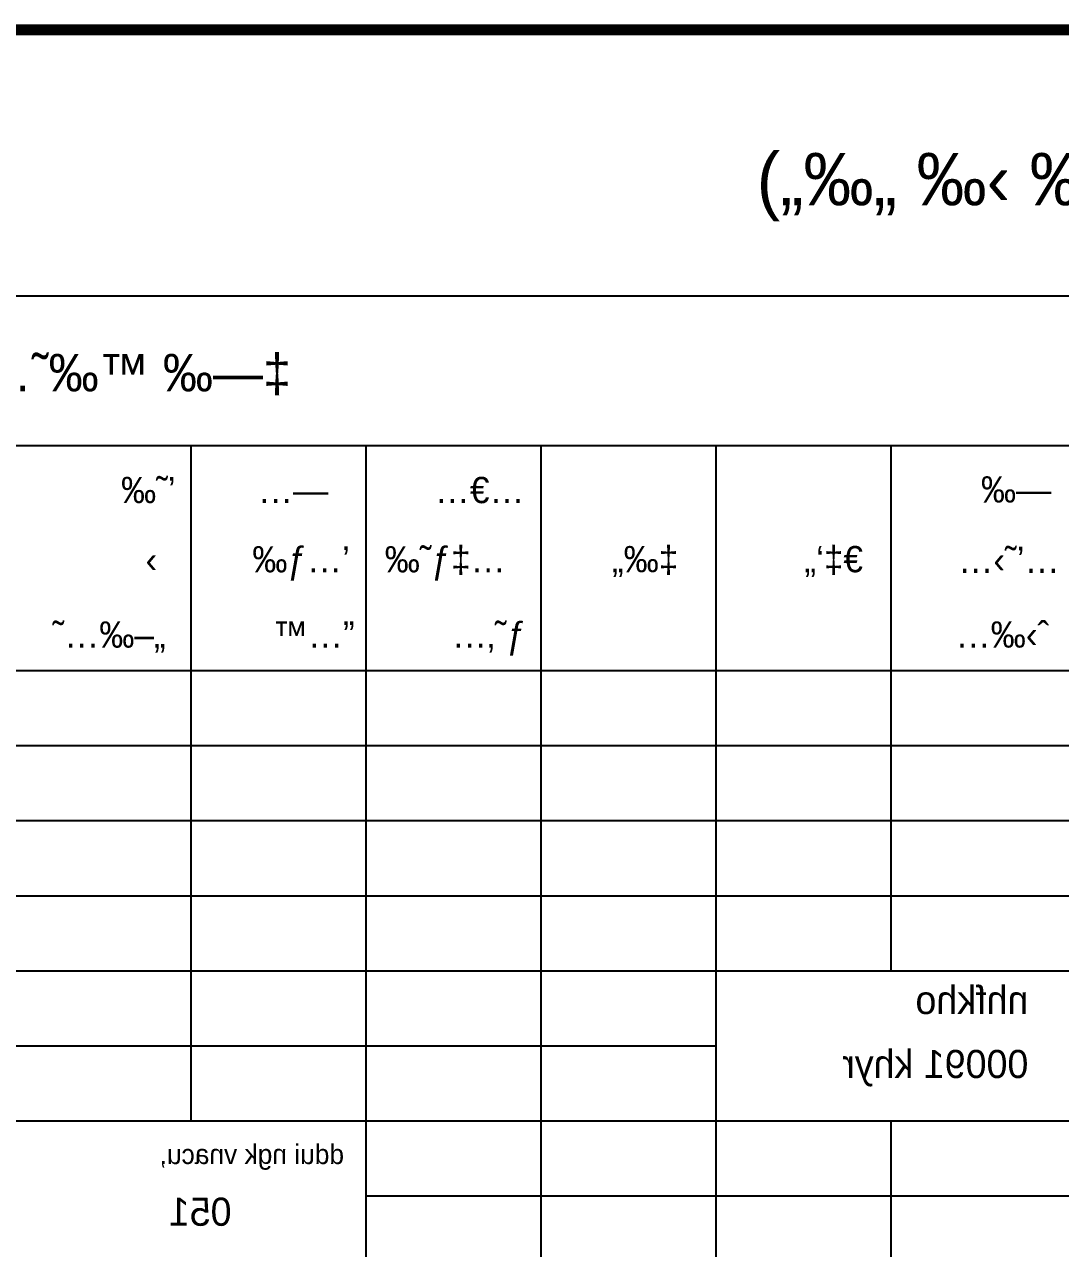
# Model space of a CAD drawing. Extents: x 148861 to 149208, y 169271 to 169495.
# Drawn here: x 149176.98 to 149181.81, y 169489.2 to 169494.91 of the extents above; entities that cross this region are included whole.
import ezdxf
from ezdxf.enums import TextEntityAlignment as Align

# ---------------------------------------------------------------- set-up
doc = ezdxf.new("R2010")
doc.units = 0
doc.header["$LTSCALE"] = 0.1
doc.header["$MEASUREMENT"] = 0
doc.linetypes.add('DOT', pattern=[2, 0, -2])
for name, color, linetype in [('DIM', 4, 'CONTINUOUS'), ('TEXT', 3, 'CONTINUOUS'), ('TOFIES-01', 7, 'CONTINUOUS')]:
    doc.layers.add(name, color=color, linetype=linetype)
doc.styles.add('FGH', font='sivan_m.shx', dxfattribs={"height": 15})
doc.styles.add('TOFIES-01', font='heb.shx', dxfattribs={"height": 20})

msp = doc.modelspace()

# ---------------------------------------------------------------- linework, layer by layer
at = {"layer": 'DIM', "color": 7, "ltscale": 40, "const_width": 0.05}
msp.add_lwpolyline([(149152.1462399258, 169494.8875160902), (149207.6403721716, 169494.8875160902), (149207.6403721716, 169467.0807888943), (149152.1462399258, 169467.0807888943)], close=True, dxfattribs=at)
at = {"layer": 'TOFIES-01', "color": 7}
msp.add_line((149170.0588169321, 169493.6475649489), (149191.0534285069, 169493.6475649489), dxfattribs=at)
at = {"layer": 'TOFIES-01', "color": 8}
for p, q in [((149182.6555943743, 169492.9477445631), (149172.8581229691, 169492.9477445631)), ((149177.7568586717, 169489.7991775037), (149177.7568586717, 169492.9477445631)), ((149178.5733146222, 169489.4527562843), (149178.5733146222, 169492.9477445631)), ((149191.0534285069, 169491.8980139843), (149170.0588169321, 169491.8980139843)), ((149170.0588169321, 169491.5487284683), (149191.0534285069, 169491.5487284683)), ((149170.0588169321, 169491.1988182754), (149191.0534285069, 169491.1988182754)), ((149170.0588169321, 169490.8489080824), (149191.0534285069, 169490.8489080824)), ((149170.0588169321, 169490.4989978895), (149191.0534285069, 169490.4989978895)), ((149170.0588169321, 169490.1490876966), (149180.206226523, 169490.1490876966)), ((149170.0588169321, 169489.7991775037), (149191.0534285069, 169489.7991775037)), ((149178.5733146222, 169486.6499857675), (149178.5733146222, 169489.4527562843)), ((149178.5733146222, 169489.4492673108), (149191.0534285069, 169489.4492673108))]:
    msp.add_line(p, q, dxfattribs=at)
for points in [[(149179.3897705726, 169486.6499857675), (149179.3897705726, 169489.4527562843), (149179.3897705726, 169492.9477445631)], [(149180.206226523, 169486.6499857675), (149180.206226523, 169489.4527562843), (149180.206226523, 169492.9477445631)], [(149181.0226824735, 169490.4989978895), (149181.0226824735, 169492.9477445631)], [(149181.0226824735, 169486.6499857675), (149181.0226824735, 169489.4527562843), (149181.0226824735, 169489.7991775037)]]:
    msp.add_lwpolyline(points, dxfattribs=at)

# ---------------------------------------------------------------- texts
at = {"layer": 'TEXT', "color": 7, "style": 'FGH', "text_generation_flag": 2}
for s, height, p in [('nhfkho', 0.1312163223426584, (149181.6626151664, 169490.2967618137)), ('00091 khyr', 0.1312163223426584, (149181.6626151664, 169489.9982411)), ('ddui ngk vnacu,', 0.09185142563986089, (149178.4695980298, 169489.5971501559)), ('051', 0.1312163223426584, (149177.9445424368, 169489.3091792482))]:
    msp.add_text(s, height=height, dxfattribs=at).set_placement(p)
at = {"layer": 'TOFIES-01', "color": 8, "linetype": 'DOT', "style": 'TOFIES-01'}
for s, height, p in [('(„‰„ ‰‹ ‰"”’) ƒ˜” ‘” ‹ „‰ ‰™—…„ ‰‡ˆ™„', 0.2449371350396291, (149186.5514450504, 169494.0685916557)), ('(˜") …˜‰™ ‰—‡', 0.1749550964568779, (149178.2220425381, 169493.2009260936)), ('‰˜’', 0.1224685675198145, (149177.6838177404, 169492.679842027)), ('…—', 0.1224685675198145, (149178.3958442957, 169492.679842027)), ('…€…', 0.1224685675198145, (149179.3115739863, 169492.679842027)), ('‰—', 0.1224685675198145, (149181.7690934621, 169492.6825704109)), ('‹', 0.1224685675198145, (149177.5978512796, 169492.3553780901)), ('‰ƒ…’', 0.1224685675198145, (149178.4967614453, 169492.3565899135)), ('‰˜ƒ‡…', 0.1224685675198145, (149179.2237386895, 169492.3565899135)), ('„‰‡', 0.1224685675198145, (149180.02920705, 169492.3574969998)), ('„‘‡€', 0.1224685675198145, (149180.8907404936, 169492.3575041247)), ('…‹˜’…', 0.1224685675198145, (149181.8083390203, 169492.3544710037)), ('˜…‰–„', 0.1224685675198145, (149177.6370968378, 169492.0054658614)), ('™…”', 0.1224685675198145, (149178.5191874785, 169492.0054658614)), ('…‚˜ƒ', 0.1224685675198145, (149179.3190493307, 169492.0054658614)), ('…‰‹ˆ', 0.1224685675198145, (149181.7597492816, 169492.0057705985))]:
    msp.add_text(s, height=height, dxfattribs=at).set_placement(p, align=Align.RIGHT)

doc.saveas('drawing.dxf')
